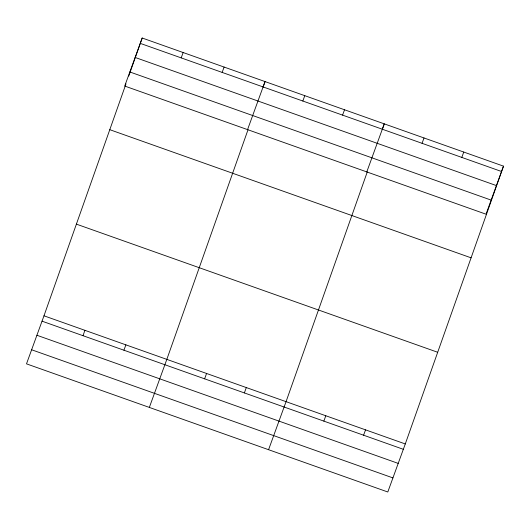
<?xml version="1.0" encoding="UTF-8"?>
<svg xmlns="http://www.w3.org/2000/svg" width="530" height="530" viewBox="0 0 530 530"><rect width="100%" height="100%" fill="white"/><g stroke="black" fill="none" stroke-linecap="round" stroke-linejoin="round"><path stroke-width="0.79" d="M503.5 166.148L486.017 214.193L124.716 86.052L142.199 38.008L503.5 166.148L405.284 443.948L387.801 491.992L26.5 363.852L43.983 315.807L125.994 83.846M128.744 76.082L142.199 38.008M248.013 129.744L166.824 359.38L149.341 407.418M263.118 87.013L265.04 81.58L247.556 129.618M367.244 172.031L286.054 401.66L268.571 449.705M382.349 129.3L384.27 123.861L366.786 171.906M181.2 57.889L183.148 52.53M82.985 335.695L84.932 330.336M222.143 72.411L224.097 67.052M123.927 350.217L125.882 344.858M302.835 101.031L304.783 95.672M204.62 378.831L206.567 373.471M342.579 115.129L344.526 109.77M244.363 392.929L246.311 387.569M422.065 143.319L424.013 137.959M323.85 421.118L325.798 415.758M461.809 157.41L463.757 152.05M363.593 435.209L365.541 429.85M140.251 43.367L501.552 171.508M135.124 57.452L496.425 185.593M129.843 71.967L491.138 200.102M109.789 129.684L471.091 257.825M76.399 224.137L437.694 352.271M43.983 315.807L405.284 443.948M42.036 321.167L403.337 449.308M36.908 335.258L398.209 463.392M31.628 349.767L392.929 477.908"/></g></svg>
